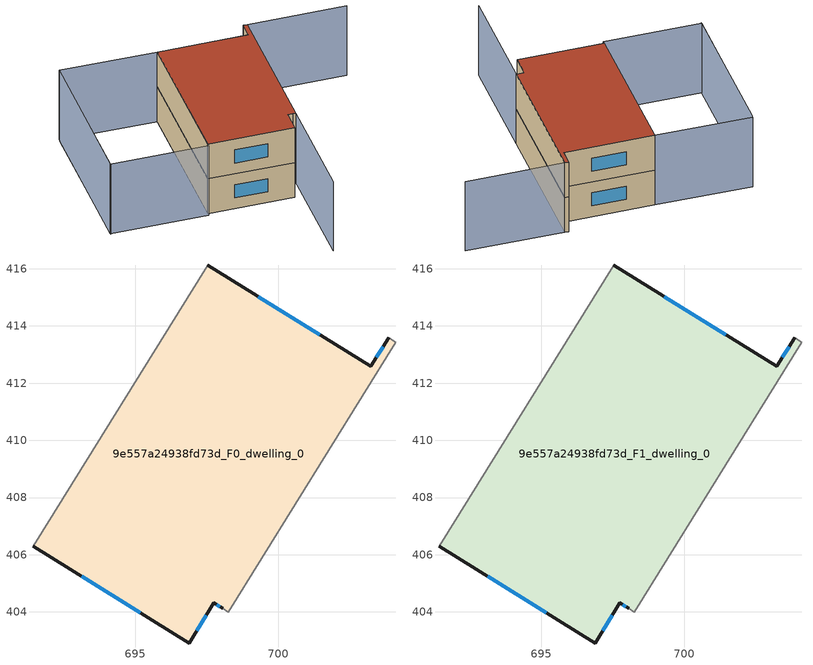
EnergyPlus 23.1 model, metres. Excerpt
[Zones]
9e557a24938fd73d_F0_dwelling_0
 floor ground (EU_floor_Construction): 703.86,413.59 704.1,413.44 698.26,404 698.05,404.13 697.75,404.32 696.88,402.92 691.43,406.3 697.53,416.13 703.22,412.59 z0
 wall outside (EU_wall_Construction): 703.86,413.59 703.22,412.59 697.53,416.13 / 691.43,406.3 696.88,402.92 697.75,404.32 698.05,404.13 z0:3
 wall adiabatic (EU_wall_Construction): 698.05,404.13 698.26,404 704.1,413.44 703.86,413.59 / 697.53,416.13 691.43,406.3 z0:3
 window (EU_Window_Construction): 701.45,413.7 699.3,415.03 / 703.66,413.28 703.42,412.9 / 697.84,404.26 697.96,404.19 / 697.15,403.35 697.48,403.88 / 693.13,405.24 695.18,403.97 z0.93:2.07
9e557a24938fd73d_F1_dwelling_0
 floor to 9e557a24938fd73d_F0_dwelling_0 (EU_floor_Construction): 703.86,413.59 704.1,413.44 698.26,404 698.05,404.13 697.75,404.32 696.88,402.92 691.43,406.3 697.52,416.13 703.22,412.59 z3
 wall outside (EU_wall_Construction): 703.86,413.59 703.22,412.59 697.53,416.13 / 691.43,406.3 696.88,402.92 697.75,404.32 698.05,404.13 z3:6
 wall adiabatic (EU_wall_Construction): 698.05,404.13 698.26,404 704.1,413.44 703.86,413.59 / 697.53,416.13 691.43,406.3 z3:6
 window (EU_Window_Construction): 701.45,413.7 699.3,415.03 / 703.66,413.28 703.42,412.9 / 697.84,404.26 697.96,404.19 / 697.15,403.35 697.48,403.88 / 693.13,405.24 695.18,403.97 z3.93:5.07
 roof outside (EU_roof_Construction): 698.26,404 704.1,413.44 703.86,413.59 703.22,412.59 697.53,416.13 691.43,406.3 696.88,402.92 697.75,404.32 698.05,404.13 z6
shading: 693.75,396.71 704.11,413.44 / 704.11,413.44 710.32,409.58 / 691.33,419.81 685.17,409.88 / 697.52,416.13 691.34,406.14 / 691.34,406.14 685.21,409.94 / 685.21,409.94 691.39,419.93 / 691.39,419.93 697.52,416.13 z0:6
[Building]
EU S2 Campaign: North Axis=0; Terrain=City; Solar Distribution=FullExterior
[Site:Location]
Montreal-Trudeau.Intl.AP: Latitude=45.4667; Longitude=-73.75; Time Zone=-5; Elevation=36
[SizingPeriod:WeatherFileDays]
AnnualSizingPeriod: Begin Month=1; Begin Day of Month=1; End Month=12; End Day of Month=31; Day of Week for Start Day=Monday; Use Weather File Daylight Saving Period=No; Use Weather File Rain and Snow Indicators=No
[MATERIAL]
EU_InternalMass_Material: Roughness=MediumRough; Thickness=0.1; Conductivity=1; Density=1800; Specific Heat=900; Thermal Absorptance=0.9; Solar Absorptance=0.7; Visible Absorptance=0.7
[MATERIAL:NOMASS] Roughness=MediumRough; Thermal Absorptance=0.9; Solar Absorptance=0.7; Visible Absorptance=0.7
Name | Thermal Resistance
EU_wall_NoMass; EU_floor_NoMass | 1.36485
EU_roof_NoMass | 2.55992
[WINDOWMATERIAL:SIMPLEGLAZINGSYSTEM]
EU_Window_SimpleGlazing: UFactor=3.92339; Solar Heat Gain Coefficient=0.8; Visible Transmittance=0.8
[CONSTRUCTION]
EU_wall_Construction: EU_wall_NoMass
EU_roof_Construction: EU_roof_NoMass
EU_floor_Construction: EU_floor_NoMass
EU_Window_Construction: EU_Window_SimpleGlazing
EU_InternalMass_Construction: EU_InternalMass_Material
[ZONE] Type=1; Multiplier=1; Ceiling Height=autocalculate; Floor Area=autocalculate; Part of Total Floor Area=Yes
Name | Volume
9e557a24938fd73d_F0_dwelling_0 | 241.479
9e557a24938fd73d_F1_dwelling_0 | 241.48
[INTERNALMASS] Construction=EU_InternalMass_Construction; Surface Area=80.493
Name | Zone or ZoneList
9e557a24938fd73d_F0_dwelling_0_EU_InternalMass | 9e557a24938fd73d_F0_dwelling_0
9e557a24938fd73d_F1_dwelling_0_EU_InternalMass | 9e557a24938fd73d_F1_dwelling_0
[OTHEREQUIPMENT] Fuel Type=Electricity; Design Level Calculation Method=Watts/Area; Power per Zone Floor Area=1; Fraction Latent=0; Fraction Radiant=0; Fraction Lost=0; Carbon Dioxide Generation Rate=0; EndUse Subcategory=EU_Step8_InternalGains
Name | Zone or ZoneList or Space or SpaceList | Schedule
EU_Step8_InternalGain_9e557a24938fd73d_F0_dwelling_0_f000 | 9e557a24938fd73d_F0_dwelling_0 | EU_Step8_GainSchedule_9e557a24938fd73d_F0_dwelling_0_f000
EU_Step8_InternalGain_9e557a24938fd73d_F1_dwelling_0_f000 | 9e557a24938fd73d_F1_dwelling_0 | EU_Step8_GainSchedule_9e557a24938fd73d_F1_dwelling_0_f000
[ZONEVENTILATION:DESIGNFLOWRATE] Schedule=EU_AlwaysOn; Design Flow Rate Calculation Method=AirChanges/Hour; Air Changes per Hour=0.860309; Ventilation Type=Natural; Fan Pressure Rise=0; Fan Total Efficiency=1; Constant Term Coefficient=1; Temperature Term Coefficient=0; Velocity Term Coefficient=0; Velocity Squared Term Coefficient=0; Minimum Indoor Temperature=-100; Maximum Indoor Temperature=100; Delta Temperature=-100; Minimum Outdoor Temperature=-100; Maximum Outdoor Temperature=100; Maximum Wind Speed=40
Name | Zone or ZoneList or Space or SpaceList
EU_ConstantAir_9e557a24938fd73d_F0_dwelling_0 | 9e557a24938fd73d_F0_dwelling_0
EU_ConstantAir_9e557a24938fd73d_F1_dwelling_0 | 9e557a24938fd73d_F1_dwelling_0
[HVACTEMPLATE:THERMOSTAT] Constant Heating Setpoint=20; Constant Cooling Setpoint=50
EU_HeatOnly_9e557a24938fd73d_F0_dwelling_0; EU_HeatOnly_9e557a24938fd73d_F1_dwelling_0
[HVACTEMPLATE:ZONE:IDEALLOADSAIRSYSTEM] System Availability Schedule=EU_AlwaysOn; Maximum Heating Supply Air Temperature=50; Minimum Cooling Supply Air Temperature=13; Maximum Heating Supply Air Humidity Ratio=0.0156; Minimum Cooling Supply Air Humidity Ratio=0.0077; Heating Limit=NoLimit; Cooling Limit=NoLimit; Heating Availability Schedule=EU_AlwaysOn; Cooling Availability Schedule=EU_CoolingOff; Dehumidification Control Type=ConstantSensibleHeatRatio; Cooling Sensible Heat Ratio=0.7; Dehumidification Setpoint=60; Humidification Control Type=None; Humidification Setpoint=30; Outdoor Air Method=None; Outdoor Air Flow Rate per Person=0.00944; Outdoor Air Flow Rate per Zone Floor Area=0; Outdoor Air Flow Rate per Zone=0; Demand Controlled Ventilation Type=None; Outdoor Air Economizer Type=NoEconomizer; Heat Recovery Type=None; Sensible Heat Recovery Effectiveness=0.7; Latent Heat Recovery Effectiveness=0.65
Name | Template Thermostat
9e557a24938fd73d_F0_dwelling_0 | EU_HeatOnly_9e557a24938fd73d_F0_dwelling_0
9e557a24938fd73d_F1_dwelling_0 | EU_HeatOnly_9e557a24938fd73d_F1_dwelling_0
[SIZING:ZONE] Zone Cooling Design Supply Air Temperature Input Method=SupplyAirTemperature; Zone Cooling Design Supply Air Temperature=13; Zone Heating Design Supply Air Temperature Input Method=SupplyAirTemperature; Zone Heating Design Supply Air Temperature=50; Zone Cooling Design Supply Air Humidity Ratio=0.008; Zone Heating Design Supply Air Humidity Ratio=0.008; Cooling Design Air Flow Method=DesignDay; Cooling Design Air Flow Rate=0; Cooling Minimum Air Flow per Zone Floor Area=0.000762; Cooling Minimum Air Flow=0; Cooling Minimum Air Flow Fraction=0.2; Heating Design Air Flow Method=DesignDay; Heating Design Air Flow Rate=0; Heating Maximum Air Flow per Zone Floor Area=0.002032; Heating Maximum Air Flow=0.141576; Heating Maximum Air Flow Fraction=0.3; Account for Dedicated Outdoor Air System=No; Dedicated Outdoor Air System Control Strategy=NeutralSupplyAir; Dedicated Outdoor Air Low Setpoint Temperature for Design=autosize; Dedicated Outdoor Air High Setpoint Temperature for Design=autosize; Zone Load Sizing Method=Sensible Load Only No Latent Load; Zone Latent Cooling Design Supply Air Humidity Ratio Input Method=HumidityRatioDifference; Zone Cooling Design Supply Air Humidity Ratio Difference=0.005; Zone Latent Heating Design Supply Air Humidity Ratio Input Method=HumidityRatioDifference; Zone Humidification Design Supply Air Humidity Ratio Difference=0.005
9e557a24938fd73d_F0_dwelling_0; 9e557a24938fd73d_F1_dwelling_0
[SCHEDULE:CONSTANT]
Name | Hourly Value
EU_AlwaysOn | 1
EU_CoolingOff | 0
[SCHEDULE:FILE] Column Number=1; Rows to Skip at Top=0; Number of Hours of Data=8760; Column Separator=Comma; Interpolate to Timestep=No; Minutes per Item=60; Adjust Schedule for Daylight Savings=Yes
Name | File
EU_Step8_GainSchedule_9e557a24938fd73d_F0_dwelling_0_f000 | ../../schedules/9e557a24938fd73d/9e557a24938fd73d_F0_dwelling_0_f000_gain.csv
EU_Step8_GainSchedule_9e557a24938fd73d_F1_dwelling_0_f000 | ../../schedules/9e557a24938fd73d/9e557a24938fd73d_F1_dwelling_0_f000_gain.csv
